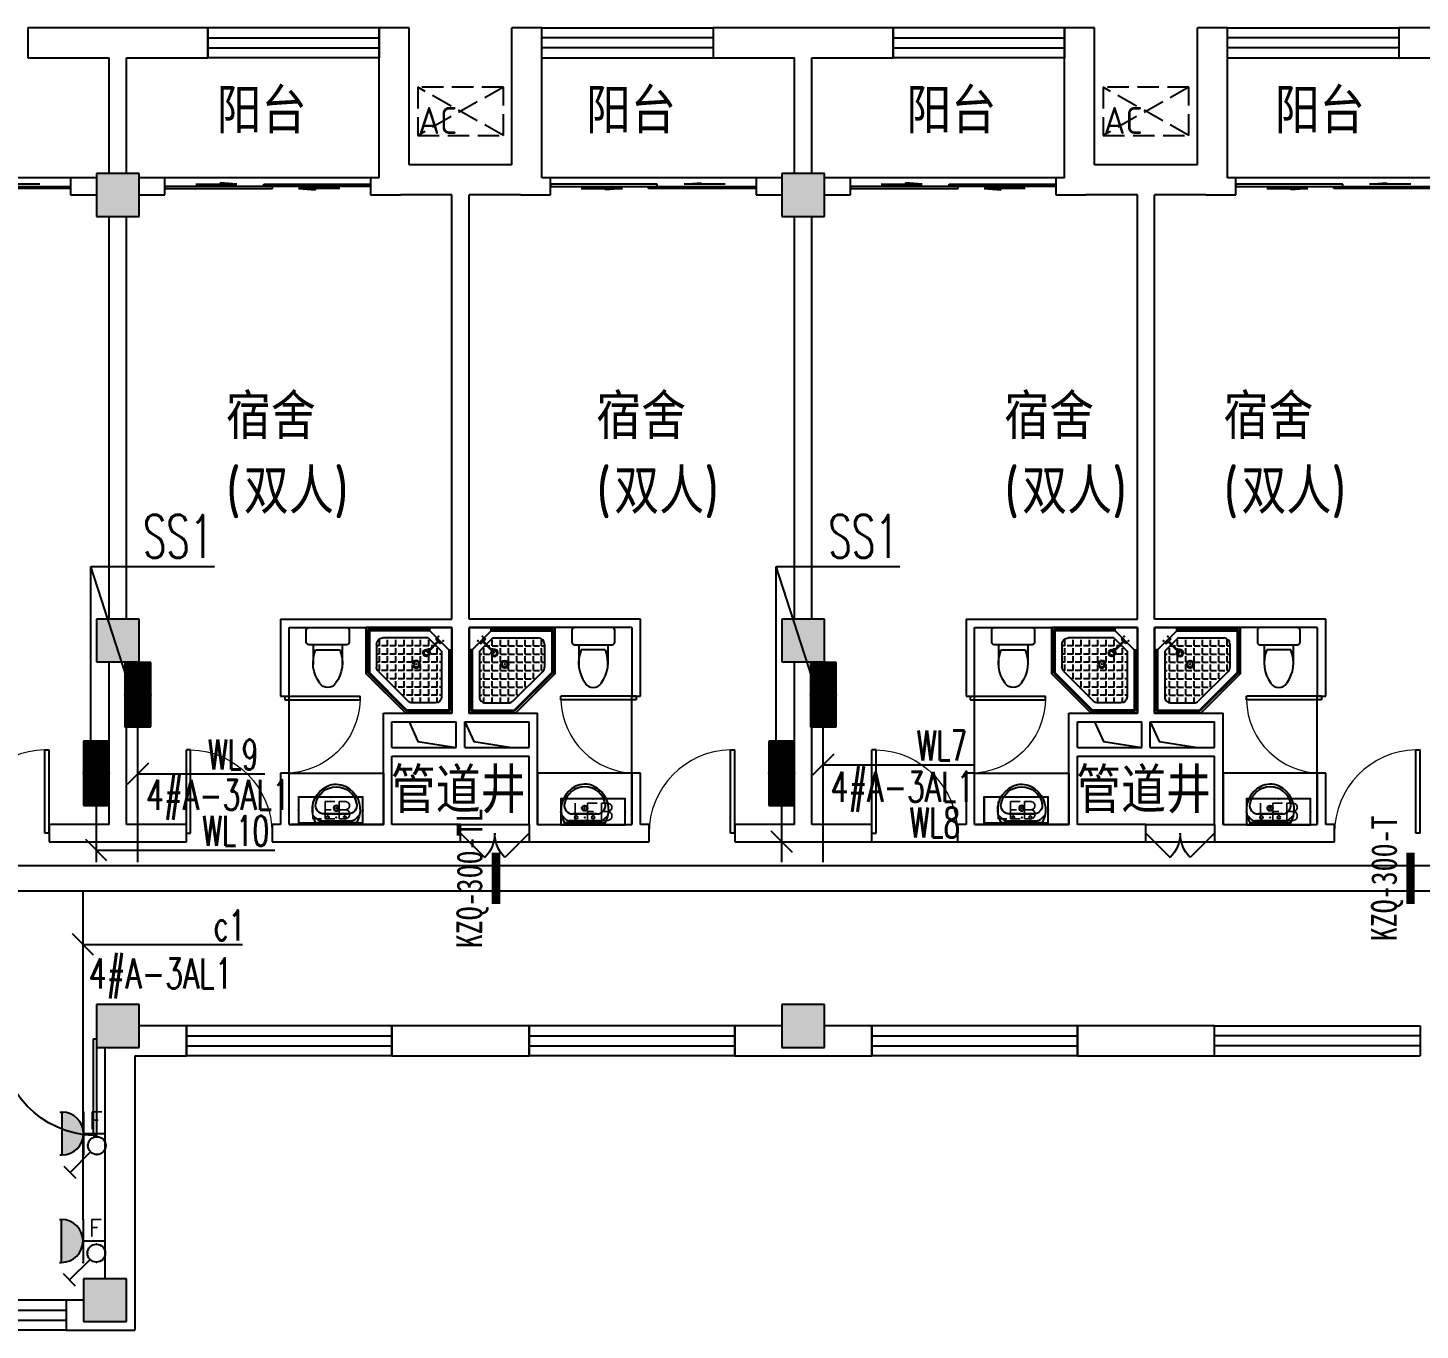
# Model space of a CAD drawing. Extents: x 1725663 to 4653551, y -550461 to 248782.
# Drawn here: x 2075500 to 2091750, y -322754 to -307554 of the extents above; entities that cross this region are included whole.
import ezdxf
from ezdxf.enums import TextEntityAlignment as Align

# ---------------------------------------------------------------- set-up
doc = ezdxf.new("R2010")
doc.units = 0
doc.header["$LTSCALE"] = 1000
doc.linetypes.add('DASH', pattern=[0.35, 0.25, -0.1])
for name, color, linetype in [('0-底图', 7, 'Continuous'), ('CABLETRAY', 4, 'Continuous'), ('CLAYER', 7, 'Continuous'), ('COLUMN', 255, 'Continuous'), ('DIM-照明', 3, 'Continuous'), ('DIM-箱柜', 7, 'Continuous'), ('DOOR_FIRE', 4, 'Continuous'), ('EQUIP-插座', 3, 'Continuous'), ('EQUIP-照明', 3, 'Continuous'), ('EQUIP-箱柜', 3, 'Continuous'), ('PUB_HATCH', 8, 'Continuous'), ('PUB_TEXT', 7, 'Continuous'), ('TEL_TEXT', 7, 'Continuous'), ('WALL', 2, 'Continuous'), ('WINDOW', 4, 'Continuous'), ('WIRE-照明', 6, 'Continuous'), ('抗震支吊架', 2, 'Continuous'), ('洁具', 213, 'Continuous'), ('空调外机', 211, 'Continuous')]:
    doc.layers.add(name, color=color, linetype=linetype)
doc.styles.add('_TEL_DIM', font='SIMPLEX', dxfattribs={"width": 0.8, "height": 3.5, "bigfont": 'HZTXT'})
doc.styles.add('kzcad', font='', dxfattribs={"width": 0.8})
doc.styles.get("Standard").update_dxf_attribs({"font": 'geniso.shx', "bigfont": 'hztxt.shx'})
doc.styles.get('kzcad').set_extended_font_data('SimSun')

# ---------------------------------------------------------------- blocks, each defined once
blk = doc.blocks.new('*X490')
at = {"color": 0}
for p, q in [((-250, 33), (-83, 200)), ((-250, 68), (-118, 200)), ((-250, 104), (-154, 200)), ((-250, 139), (-189, 200)), ((-250, 174), (-224, 200)), ((-247, 0), (-47, 200)), ((-212, 0), (-12, 200)), ((-177, 0), (23, 200)), ((-141, 0), (59, 200)), ((-106, 0), (94, 200)), ((-71, 0), (129, 200)), ((-35, 0), (165, 200)), ((0, 0), (200, 200)), ((35, 0), (235, 200)), ((71, 0), (250, 179)), ((106, 0), (250, 144)), ((141, 0), (250, 109)), ((177, 0), (250, 73)), ((212, 0), (250, 38)), ((247, 0), (250, 3))]:
    blk.add_line(p, q, dxfattribs=at)
blk = doc.blocks.new('$equip$00002943')
for p, q in [((-0.75, 0.6), (-0.75, 0)), ((0.75, 0.6), (-0.75, 0.6)), ((0.75, 0), (0.75, 0.6)), ((-0.75, 0), (0.75, 0))]:
    blk.add_line(p, q)
for points, const_width in [([(-0.75, 0.3), (0.75, 0.3)], 0.6), ([(-0.75, 0.6), (-0.75, 0), (0.75, 0), (0.75, 0.6), (-0.75, 0.6), (-0.75, 0)], 0.02)]:
    blk.add_lwpolyline(points, dxfattribs=dict(const_width=const_width))
for p in [(0, 0.6), (-0.75, 0.3), (0, 0), (0.75, 0.3)]:
    blk.add_point(p)
at = {"xscale": 0.00300000000061118, "yscale": 0.00300000000061118, "zscale": 0.00300000000061118}
blk.add_blockref('*X490', (0, 0), dxfattribs=at)
at = {"color": 7, "style": '_TEL_DIM', "flags": 1}
for tag in ['A', 'REMARK']:
    blk.add_attdef(tag, text='', height=0.00002, dxfattribs=at).set_placement((0, 0), align=Align.MIDDLE_CENTER)
blk = doc.blocks.new('$equip$00001764')
for p, q in [((-0.5, 1.05), (-0.5, 1)), ((-0.5, 1), (0.5, 1)), ((0.5, 1.05), (0.5, 1)), ((0.5, 0.5), (-0.5, 0.5)), ((0, 0.5), (0, 0))]:
    blk.add_line(p, q)
blk.add_arc((0, 1), 0.5, 180, 0)
for p in [(-0.5, 0.5), (0.5, 0.5), (0, 0)]:
    blk.add_point(p)
for points in [[(0.433, 0.75), (-0.433, 0.75), (0.5, 1), (-0.5, 1)], [(0.25, 0.567), (-0.25, 0.567), (0.433, 0.75), (-0.433, 0.75)], [(0, 0.5), (0, 0.5), (0.25, 0.567), (-0.25, 0.567)]]:
    blk.add_solid(points)
at = {"color": 7, "style": '_TEL_DIM'}
blk.add_attdef('$TEXT$', text='', height=0.4, dxfattribs=at).set_placement((0.303, 0.211), align=Align.MIDDLE_CENTER)
at = {"color": 7, "style": '_TEL_DIM', "flags": 1}
blk.add_attdef('A', text='', height=0.00002, dxfattribs=at).set_placement((0, 0), align=Align.MIDDLE_CENTER)
blk = doc.blocks.new('$equip$00002327')
for p, q in [((0.147, 0.356), (0.625, 0.833)), ((0.484, 0.975), (0.766, 0.692))]:
    blk.add_line(p, q)
blk.add_circle((0, 0.208), 0.208)
for p in [(0, 0.417), (-0.208, 0.208), (0, 0), (0.208, 0.208)]:
    blk.add_point(p)
at = {"color": 7, "flags": 1}
blk.add_attdef('A', text='', height=0.00002, dxfattribs=at).set_placement((0, 0), align=Align.MIDDLE_CENTER)
blk = doc.blocks.new('$equip$00002908')
for p, q in [((0.75, 0.6), (-0.75, 0.6)), ((-0.75, 0.6), (-0.75, 0)), ((0.75, 0), (0.75, 0.6)), ((-0.75, 0), (0.75, 0))]:
    blk.add_line(p, q)
at = {"const_width": 0.04}
blk.add_lwpolyline([(-0.75, 0.6), (-0.75, 0), (0.75, 0), (0.75, 0.6), (-0.75, 0.6), (-0.75, 0)], dxfattribs=at)
for p in [(0, 0.6), (-0.75, 0.3), (0, 0), (0.75, 0.3)]:
    blk.add_point(p)
at = {"color": 7, "style": '_TEL_DIM'}
blk.add_attdef('$TEXT$', text='', height=0.4, dxfattribs=at).set_placement((0, 0.3), align=Align.MIDDLE_CENTER)
at = {"color": 7, "style": '_TEL_DIM', "flags": 1}
for tag in ['A', 'REMARK']:
    blk.add_attdef(tag, text='', height=0.00002, dxfattribs=at).set_placement((0, 0), align=Align.MIDDLE_CENTER)
blk = doc.blocks.new('1F平面-CAD导入_dwg_Drawing4_t3_dwg_$plan$00001613-474159-1F-927810-1F')
at = {"layer": '洁具'}
for p, q in [((-200, 170), (-430, 170)), ((-30, 250), (-170, 250)), ((-260, -140), (-260, 140)), ((-200, -170), (-200, -220)), ((-170, -250), (-30, -250))]:
    blk.add_line(p, q, dxfattribs=at)
for points in [[(-200, 220), (-200, 170), (-200, -170), (-430, -170)], [(0, -220), (0, 220)]]:
    blk.add_lwpolyline(points, dxfattribs=at)
for centre, radius, start, end in [((-413, -227), 398, 67.4505, 126.6381), ((-170, 220), 30, 90, 180), ((-30, 220), 30, 0, 90), ((-590, 0), 110, 123.4509, 236.5491), ((-413, 227), 398, 233.3619, 292.5495), ((-170, -220), 30, 180, 270), ((-30, -220), 30, 270, 0)]:
    blk.add_arc(centre, radius, start, end, dxfattribs=at)
blk = doc.blocks.new('$lvtry$00000169')
at = {"color": 0}
for p, q in [((259, -36), (259, 0)), ((259, -36), (36, -259)), ((276, -120), (120, -276)), ((144, -151), (291, -298)), ((151, -144), (298, -291)), ((259, -24), (976, -24)), ((259, -36), (964, -36)), ((270, -213), (270, -143)), ((276, -120), (808, -120)), ((366, -213), (366, -143)), ((462, -213), (462, -143)), ((558, -213), (558, -143)), ((655, -213), (655, -143)), ((751, -213), (751, -143)), ((847, -213), (847, -143)), ((964, -36), (976, -24)), ((964, -36), (964, -525)), ((976, -24), (976, -530)), ((36, -259), (0, -259)), ((24, -259), (24, -976)), ((36, -259), (36, -964)), ((120, -276), (120, -808)), ((120, -309), (147, -309)), ((173, -309), (173, -239)), ((173, -309), (243, -309)), ((183, -213), (205, -213)), ((220, -213), (243, -213)), ((270, -213), (340, -213)), ((270, -263), (270, -239)), ((334, -309), (340, -309)), ((366, -213), (436, -213)), ((366, -309), (366, -239)), ((366, -309), (436, -309)), ((462, -213), (532, -213)), ((462, -309), (462, -239)), ((462, -309), (532, -309)), ((558, -213), (628, -213)), ((558, -309), (558, -239)), ((558, -309), (628, -309)), ((655, -213), (725, -213)), ((655, -309), (655, -239)), ((655, -309), (725, -309)), ((751, -213), (821, -213)), ((751, -309), (751, -239)), ((751, -309), (821, -309)), ((847, -213), (880, -213)), ((847, -309), (847, -239)), ((847, -309), (880, -309)), ((880, -192), (880, -460)), ((120, -405), (147, -405)), ((173, -405), (173, -335)), ((173, -405), (243, -405)), ((173, -501), (173, -431)), ((270, -405), (270, -335)), ((270, -405), (340, -405)), ((270, -501), (270, -431)), ((366, -405), (366, -335)), ((366, -405), (379, -405)), ((366, -501), (366, -431)), ((462, -405), (462, -335)), ((462, -405), (532, -405)), ((462, -501), (462, -431)), ((558, -405), (558, -335)), ((558, -405), (628, -405)), ((558, -501), (558, -431)), ((655, -405), (655, -335)), ((655, -405), (725, -405)), ((655, -501), (655, -431)), ((751, -405), (751, -335)), ((751, -405), (821, -405)), ((751, -501), (751, -431)), ((847, -405), (847, -335)), ((847, -405), (880, -405)), ((847, -501), (847, -431)), ((120, -501), (147, -501)), ((120, -598), (147, -598)), ((173, -501), (243, -501)), ((173, -598), (173, -528)), ((173, -598), (243, -598)), ((173, -694), (173, -624)), ((270, -501), (340, -501)), ((270, -598), (270, -528)), ((270, -598), (340, -598)), ((270, -694), (270, -624)), ((366, -501), (436, -501)), ((366, -598), (366, -528)), ((366, -598), (436, -598)), ((366, -694), (366, -624)), ((462, -501), (532, -501)), ((462, -598), (462, -528)), ((462, -598), (532, -598)), ((462, -694), (462, -624)), ((859, -511), (511, -859)), ((964, -525), (525, -964)), ((976, -530), (530, -976)), ((558, -501), (628, -501)), ((558, -598), (558, -528)), ((558, -598), (628, -598)), ((558, -694), (558, -624)), ((655, -501), (725, -501)), ((655, -598), (655, -528)), ((655, -598), (725, -598)), ((655, -694), (655, -624)), ((751, -501), (821, -501)), ((751, -598), (751, -528)), ((751, -598), (773, -598)), ((847, -501), (867, -501)), ((964, -525), (976, -530)), ((120, -694), (147, -694)), ((120, -790), (147, -790)), ((173, -694), (243, -694)), ((173, -790), (173, -720)), ((173, -790), (243, -790)), ((270, -694), (340, -694)), ((270, -790), (270, -720)), ((270, -790), (340, -790)), ((366, -694), (436, -694)), ((366, -790), (366, -720)), ((366, -790), (436, -790)), ((462, -694), (532, -694)), ((462, -790), (462, -720)), ((462, -790), (532, -790)), ((558, -694), (628, -694)), ((558, -790), (558, -720)), ((558, -790), (580, -790)), ((655, -694), (676, -694)), ((36, -964), (24, -976)), ((36, -964), (525, -964)), ((173, -878), (173, -816)), ((192, -880), (460, -880)), ((270, -880), (270, -816)), ((366, -880), (366, -816)), ((462, -880), (462, -816)), ((525, -964), (530, -976)), ((24, -976), (530, -976))]:
    blk.add_line(p, q, dxfattribs=at)
blk.add_lwpolyline([(0, 0), (0, -1000), (540, -1000), (1000, -540), (1000, 0)], close=True)
for points in [[(0, 0), (0, -1000)], [(0, 0), (1000, 0)], [(1000, 0), (1000, -540)], [(136, -190), (148, -178), (132, -162), (121, -174)], [(190, -136), (178, -148), (162, -132), (174, -121)], [(1000, -540), (540, -1000)], [(0, -1000), (540, -1000)]]:
    blk.add_lwpolyline(points, close=True, dxfattribs=at)
for radius in [43.8, 31.1]:
    blk.add_circle((416, -428), radius, dxfattribs=at)
for centre, radius, start, end in [((808, -192), 72, 0, 90), ((296, -296), 40.6, 142.583, 128.4197), ((296, -296), 28.6, 145.828, 125.6599), ((808, -460), 72, 315, 0), ((192, -808), 72, 180, 270), ((460, -808), 72, 270, 315)]:
    blk.add_arc(centre, radius, start, end, dxfattribs=at)
for p in [(103, -156, 0), (156, -102, 0), (416, -428, 0)]:
    blk.add_point(p, dxfattribs=at)
blk = doc.blocks.new('$lvtry$00000178')
at = {"color": 0}
for p, q in [((-238, 0), (238, 0)), ((-214, -36), (-272, -91)), ((-180, -23), (180, -23)), ((-142, -105), (140, -105)), ((140, -105), (-142, -105)), ((216, -37), (268, -91))]:
    blk.add_line(p, q, dxfattribs=at)
blk.add_lwpolyline([(-104, -430, 0.224698), (110, -425, 0.348046), (269, -79), (239, 0), (-241, 0), (-271, -79, 0.356844)], format="xyb", close=True, dxfattribs=at)
for centre, radius in [((-100, -65), 16.3), ((1, -172), 31.6), ((100, -65), 16.3)]:
    blk.add_circle(centre, radius, dxfattribs=at)
at = {"color": 0, "lineweight": 13}
blk.add_circle((1, -172), 23, dxfattribs=at)
at = {"color": 0}
for centre, radius, start, end in [((-142, -205), 100, 90, 190.5602), ((-180, -73), 50, 90, 133.181), ((140, -205), 100, 349.4398, 90), ((180, -73), 50, 44.5607, 90), ((-1, -179), 243, 190.5602, 349.4398)]:
    blk.add_arc(centre, radius, start, end, dxfattribs=at)
for p in [(0, -65), (1, -172)]:
    blk.add_point(p, dxfattribs=at)
blk = doc.blocks.new('A$C70365C93')
at = {"layer": '洁具'}
blk.add_lwpolyline([(-1900, 2300), (-1900, 1700), (-800, 1700), (-800, 2300)], close=True, dxfattribs=at)
blk.add_blockref('$lvtry$00000178', (-1350, 2280), dxfattribs=at)
at = {"layer": '洁具', "rotation": 180}
blk.add_blockref('$lvtry$00000169', (0, 0), dxfattribs=at)
at = {"layer": '洁具', "extrusion": (0, 0, -1), "xscale": -1, "zscale": -1, "rotation": 90}
blk.add_blockref('1F平面-CAD导入_dwg_Drawing4_t3_dwg_$plan$00001613-474159-1F-927810-1F', (1450, 0), dxfattribs=at)
blk = doc.blocks.new('A$Cf5a72a1b')
at = {"layer": '空调外机', "linetype": 'DASH'}
for p, q in [((1000, 563), (0, 0)), ((1000, 0), (0, 563))]:
    blk.add_line(p, q, dxfattribs=at)
blk.add_lwpolyline([(1000, 563), (0, 563), (0, 0), (1000, 0)], close=True, dxfattribs=at)
at = {"layer": 'PUB_TEXT'}
blk.add_text('AC', height=315, dxfattribs=at).set_placement((5, 18))
blk = doc.blocks.new('$WINLIB2D$00000001')
at = {"color": 0}
for points in [[(-0.5, 0.5), (-0.5, -0.5)], [(-0.5, 0.5), (0.5, 0.5)], [(0.5, -0.5), (0.5, 0.5)], [(0.5, 0.1667), (-0.5, 0.1667)], [(0.5, -0.1667), (-0.5, -0.1667)], [(-0.5, -0.5), (0.5, -0.5)]]:
    blk.add_lwpolyline(points, dxfattribs=at)
blk = doc.blocks.new('$DorLib2D$00000131')
at = {"color": 0, "linetype": 'Continuous'}
for p, q in [((0.15, 0.125), (0.2319, 0.1973)), ((0.2319, 0.1973), (0.2319, 0.125)), ((-0.5, 0.125), (-0.5, 0)), ((0.0192, 0.125), (-0.5, 0.125)), ((0.0192, 0), (0.0192, 0.125)), ((0.35, 0.125), (0.15, 0.125)), ((-0.5, 0), (0.0192, 0)), ((-0.024, 0), (0.5, 0)), ((-0.024, -0.125), (-0.024, 0)), ((0.5, 0), (0.5, -0.125)), ((-0.35, -0.125), (-0.15, -0.125)), ((-0.2319, -0.1973), (-0.2319, -0.125)), ((-0.15, -0.125), (-0.2319, -0.1973)), ((0.5, -0.125), (-0.024, -0.125))]:
    blk.add_line(p, q, dxfattribs=at)
blk = doc.blocks.new('$DorLib2D$00000225')
at = {"color": 0}
for p, q in [((0.475, -0.001), (0.475, 0.752)), ((0.475, 0.752), (0.5, 0.752)), ((0.5, -0.001), (0.5, 0.752)), ((-0.5, 0), (-0.5, 0.252)), ((-0.475, 0.252), (-0.5, 0.252)), ((-0.475, 0), (-0.475, 0.252)), ((-0.475, 0), (-0.5, 0)), ((0.475, -0.001), (0.5, -0.001))]:
    blk.add_line(p, q, dxfattribs=at)
for centre, radius, start, end in [((0.505, -0.002), 0.755, 92.2493, 179.7238), ((-0.501, 0.003), 0.251, 359.7899, 84.0974)]:
    blk.add_arc(centre, radius, start, end, dxfattribs=at)
blk = doc.blocks.new('$DorLib2D$00000116')
at = {"color": 0}
for p, q in [((-0.5, 0), (-0.146, 0.354)), ((0.5, 0), (0.146, 0.354))]:
    blk.add_line(p, q, dxfattribs=at)
for centre, start, end in [((-0.5, 0), 0, 45), ((0.5, 0), 135, 180)]:
    blk.add_arc(centre, 0.5, start, end, dxfattribs=at)
blk = doc.blocks.new('$DorLib2D$00000001')
for p, q in [((0.45, 0.975), (0.5, 0.975)), ((0.45, 0), (0.45, 0.975)), ((0.5, 0), (0.5, 0.975)), ((0.5, 0), (0.45, 0))]:
    blk.add_line(p, q)
at = {"lineweight": 13}
blk.add_arc((0.475, 0), 0.975, 91.4693, 180, dxfattribs=at)
blk = doc.blocks.new('ugjhk')
at = {"layer": 'PUB_HATCH'}
for points in [[(1513057, -228120.8), (1513057, -228620.8), (1513557, -228620.8), (1513557, -228120.8)], [(1521057, -228120.8), (1521057, -228620.8), (1521557, -228620.8), (1521557, -228120.8)], [(1513057, -233320.8), (1513057, -233820.8), (1513557, -233820.8), (1513557, -233320.8)], [(1521057, -233320.8), (1521057, -233820.8), (1521557, -233820.8), (1521557, -233320.8)], [(1513057, -237820.8), (1513057, -238320.8), (1513557, -238320.8), (1513557, -237820.8)], [(1521057, -237820.8), (1521057, -238320.8), (1521557, -238320.8), (1521557, -237820.8)], [(1512907, -241020.8), (1512907, -241520.8), (1513407, -241520.8), (1513407, -241020.8)]]:
    blk.add_hatch(color=256, dxfattribs=at).paths.add_polyline_path(points)
for points in [[(1516707, -234520.8), (1516810.6, -234751), (1517257, -234820.8)], [(1517357, -234520.8), (1517460.6, -234751), (1517907, -234820.8)], [(1524707, -234520.8), (1524810.6, -234751), (1525257, -234820.8)], [(1525357, -234520.8), (1525460.6, -234751), (1525907, -234820.8)]]:
    blk.add_lwpolyline(points)
at = {"layer": 'COLUMN'}
for p, q in [((1513057, -228120.8), (1513057, -228620.8)), ((1513557, -228120.8), (1513057, -228120.8)), ((1513557, -228620.8), (1513557, -228120.8)), ((1521057, -228120.8), (1521057, -228620.8)), ((1521557, -228120.8), (1521057, -228120.8)), ((1521557, -228620.8), (1521557, -228120.8)), ((1513057, -228620.8), (1513557, -228620.8)), ((1521057, -228620.8), (1521557, -228620.8)), ((1513057, -233320.8), (1513057, -233820.8)), ((1513557, -233320.8), (1513057, -233320.8)), ((1513557, -233820.8), (1513557, -233320.8)), ((1521057, -233320.8), (1521057, -233820.8)), ((1521557, -233320.8), (1521057, -233320.8)), ((1521557, -233820.8), (1521557, -233320.8)), ((1513057, -233820.8), (1513557, -233820.8)), ((1521057, -233820.8), (1521557, -233820.8)), ((1513057, -237820.8), (1513057, -238320.8)), ((1513557, -237820.8), (1513057, -237820.8)), ((1513557, -238320.8), (1513557, -237820.8)), ((1521057, -237820.8), (1521057, -238320.8)), ((1521557, -237820.8), (1521057, -237820.8)), ((1521557, -238320.8), (1521557, -237820.8)), ((1513057, -238320.8), (1513557, -238320.8)), ((1521057, -238320.8), (1521557, -238320.8)), ((1512907, -241020.8), (1512907, -241520.8)), ((1513407, -241020.8), (1512907, -241020.8)), ((1513407, -241520.8), (1513407, -241020.8)), ((1512907, -241520.8), (1513407, -241520.8))]:
    blk.add_line(p, q, dxfattribs=at)
at = {"layer": 'DOOR_FIRE'}
for p, q in [((1517307, -235720.8), (1518107, -235720.8)), ((1525307, -235720.8), (1526107, -235720.8)), ((1517307, -235920.8), (1518107, -235920.8)), ((1525307, -235920.8), (1526107, -235920.8))]:
    blk.add_line(p, q, dxfattribs=at)
at = {"layer": 'WALL'}
for p, q in [((1513307, -226420.8), (1512257, -226420.8)), ((1512257, -226420.8), (1512257, -226770.8)), ((1514357, -226420.8), (1513307, -226420.8)), ((1514357, -226770.8), (1514357, -226420.8)), ((1516707, -226420.8), (1516357, -226420.8)), ((1516357, -226420.8), (1516357, -226770.8)), ((1516707, -228020.8), (1516707, -226420.8)), ((1517907, -228020.8), (1517907, -226420.8)), ((1518257, -226420.8), (1517907, -226420.8)), ((1518257, -226770.8), (1518257, -226420.8)), ((1521307, -226420.8), (1520257, -226420.8)), ((1520257, -226420.8), (1520257, -226770.8)), ((1522357, -226420.8), (1521307, -226420.8)), ((1522357, -226770.8), (1522357, -226420.8)), ((1524707, -226420.8), (1524357, -226420.8)), ((1524357, -226420.8), (1524357, -226770.8)), ((1524707, -228020.8), (1524707, -226420.8)), ((1526257, -226420.8), (1525907, -226420.8)), ((1525907, -228020.8), (1525907, -226420.8)), ((1526257, -226770.8), (1526257, -226420.8)), ((1529307, -226420.8), (1528257, -226420.8)), ((1528257, -226420.8), (1528257, -226770.8)), ((1512257, -226770.8), (1513207, -226770.8)), ((1513207, -228120.8), (1513207, -226770.8)), ((1513407, -226770.8), (1514357, -226770.8)), ((1513407, -228120.8), (1513407, -226770.8)), ((1516357, -228170.8), (1516357, -226770.8)), ((1518257, -228170.8), (1518257, -226770.8)), ((1520257, -226770.8), (1521207, -226770.8)), ((1521207, -228120.8), (1521207, -226770.8)), ((1521407, -226770.8), (1522357, -226770.8)), ((1521407, -228120.8), (1521407, -226770.8)), ((1524357, -228170.8), (1524357, -226770.8)), ((1526257, -228170.8), (1526257, -226770.8)), ((1528257, -226770.8), (1529207, -226770.8)), ((1517307, -228020.8), (1516707, -228020.8)), ((1517907, -228020.8), (1517307, -228020.8)), ((1525307, -228020.8), (1524707, -228020.8)), ((1525907, -228020.8), (1525307, -228020.8)), ((1513057, -228170.8), (1512757, -228170.8)), ((1512757, -228170.8), (1512757, -228370.8)), ((1513857, -228170.8), (1513557, -228170.8)), ((1513857, -228370.8), (1513857, -228170.8)), ((1516357, -228170.8), (1516257, -228170.8)), ((1516257, -228170.8), (1516257, -228370.8)), ((1518357, -228170.8), (1518257, -228170.8)), ((1518357, -228370.8), (1518357, -228170.8)), ((1521057, -228170.8), (1520757, -228170.8)), ((1520757, -228170.8), (1520757, -228370.8)), ((1521857, -228170.8), (1521557, -228170.8)), ((1521857, -228370.8), (1521857, -228170.8)), ((1524357, -228170.8), (1524257, -228170.8)), ((1524257, -228170.8), (1524257, -228370.8)), ((1526357, -228170.8), (1526257, -228170.8)), ((1526357, -228370.8), (1526357, -228170.8)), ((1512757, -228370.8), (1513057, -228370.8)), ((1513557, -228370.8), (1513857, -228370.8)), ((1516257, -228370.8), (1516607, -228370.8)), ((1517207, -228370.8), (1516607, -228370.8)), ((1517207, -233320.8), (1517207, -228370.8)), ((1518007, -228370.8), (1517407, -228370.8)), ((1517407, -233320.8), (1517407, -228370.8)), ((1518007, -228370.8), (1518357, -228370.8)), ((1520757, -228370.8), (1521057, -228370.8)), ((1521557, -228370.8), (1521857, -228370.8)), ((1524257, -228370.8), (1524607, -228370.8)), ((1525207, -228370.8), (1524607, -228370.8)), ((1525207, -233320.8), (1525207, -228370.8)), ((1526007, -228370.8), (1525407, -228370.8)), ((1525407, -233320.8), (1525407, -228370.8)), ((1526007, -228370.8), (1526357, -228370.8)), ((1513207, -233320.8), (1513207, -228620.8)), ((1513407, -233320.8), (1513407, -228620.8)), ((1521207, -233320.8), (1521207, -228620.8)), ((1521407, -233320.8), (1521407, -228620.8)), ((1515207, -233320.8), (1517207, -233320.8)), ((1515207, -233320.8), (1515207, -234220.8)), ((1519407, -233320.8), (1517407, -233320.8)), ((1519407, -234220.8), (1519407, -233320.8)), ((1523207, -233320.8), (1525207, -233320.8)), ((1523207, -233320.8), (1523207, -234220.8)), ((1527407, -233320.8), (1525407, -233320.8)), ((1527407, -234220.8), (1527407, -233320.8)), ((1515307, -233420.8), (1517207, -233420.8)), ((1515307, -234220.8), (1515307, -233420.8)), ((1517207, -234420.8), (1517207, -233420.8)), ((1517407, -234420.8), (1517407, -233420.8)), ((1519307, -233420.8), (1517407, -233420.8)), ((1519307, -233420.8), (1519307, -234220.8)), ((1523307, -233420.8), (1525207, -233420.8)), ((1523307, -234220.8), (1523307, -233420.8)), ((1525207, -234420.8), (1525207, -233420.8)), ((1525407, -234420.8), (1525407, -233420.8)), ((1527307, -233420.8), (1525407, -233420.8)), ((1527307, -233420.8), (1527307, -234220.8)), ((1513207, -235720.8), (1513207, -233820.8)), ((1513407, -235720.8), (1513407, -233820.8)), ((1521207, -235720.8), (1521207, -233820.8)), ((1521407, -235720.8), (1521407, -233820.8)), ((1515207, -234220.8), (1515307, -234220.8)), ((1519307, -234220.8), (1519407, -234220.8)), ((1523207, -234220.8), (1523307, -234220.8)), ((1527307, -234220.8), (1527407, -234220.8)), ((1516407, -234420.8), (1517207, -234420.8)), ((1516407, -234920.8), (1516407, -234420.8)), ((1517407, -234420.8), (1518207, -234420.8)), ((1518207, -234920.8), (1518207, -234420.8)), ((1524407, -234420.8), (1525207, -234420.8)), ((1524407, -234920.8), (1524407, -234420.8)), ((1525407, -234420.8), (1526207, -234420.8)), ((1526207, -234920.8), (1526207, -234420.8)), ((1516507, -234520.8), (1517257, -234520.8)), ((1516507, -234820.8), (1516507, -234520.8)), ((1517257, -234820.8), (1517257, -234520.8)), ((1517357, -234520.8), (1518107, -234520.8)), ((1517357, -234820.8), (1517357, -234520.8)), ((1518107, -234820.8), (1518107, -234520.8)), ((1524507, -234520.8), (1525257, -234520.8)), ((1524507, -234820.8), (1524507, -234520.8)), ((1525257, -234820.8), (1525257, -234520.8)), ((1525357, -234520.8), (1526107, -234520.8)), ((1525357, -234820.8), (1525357, -234520.8)), ((1526107, -234820.8), (1526107, -234520.8)), ((1516407, -235720.8), (1516407, -234920.8)), ((1516507, -234820.8), (1517257, -234820.8)), ((1516507, -234920.8), (1517307, -234920.8)), ((1516507, -235720.8), (1516507, -234920.8)), ((1517307, -234920.8), (1518107, -234920.8)), ((1517357, -234820.8), (1518107, -234820.8)), ((1518107, -235720.8), (1518107, -234920.8)), ((1518207, -235720.8), (1518207, -234920.8)), ((1524407, -235720.8), (1524407, -234920.8)), ((1524507, -234820.8), (1525257, -234820.8)), ((1524507, -234920.8), (1525307, -234920.8)), ((1524507, -235720.8), (1524507, -234920.8)), ((1525307, -234920.8), (1526107, -234920.8)), ((1525357, -234820.8), (1526107, -234820.8)), ((1526107, -235720.8), (1526107, -234920.8)), ((1526207, -235720.8), (1526207, -234920.8)), ((1515307, -235120.8), (1515207, -235120.8)), ((1515207, -235120.8), (1515207, -235720.8)), ((1515307, -235720.8), (1515307, -235120.8)), ((1519407, -235120.8), (1519307, -235120.8)), ((1519307, -235120.8), (1519307, -235720.8)), ((1519407, -235720.8), (1519407, -235120.8)), ((1523307, -235120.8), (1523207, -235120.8)), ((1523207, -235120.8), (1523207, -235720.8)), ((1523307, -235720.8), (1523307, -235120.8)), ((1527407, -235120.8), (1527307, -235120.8)), ((1527307, -235120.8), (1527307, -235720.8)), ((1527407, -235720.8), (1527407, -235120.8)), ((1513207, -235720.8), (1512507, -235720.8)), ((1512507, -235720.8), (1512507, -235920.8)), ((1514107, -235720.8), (1513407, -235720.8)), ((1514107, -235920.8), (1514107, -235720.8)), ((1515207, -235720.8), (1515107, -235720.8)), ((1515107, -235720.8), (1515107, -235920.8)), ((1515307, -235720.8), (1516407, -235720.8)), ((1517307, -235720.8), (1516507, -235720.8)), ((1517307, -235920.8), (1517307, -235720.8)), ((1518107, -235720.8), (1518107, -235920.8)), ((1518207, -235720.8), (1519307, -235720.8)), ((1519507, -235720.8), (1519407, -235720.8)), ((1519507, -235920.8), (1519507, -235720.8)), ((1521207, -235720.8), (1520507, -235720.8)), ((1520507, -235720.8), (1520507, -235920.8)), ((1522107, -235720.8), (1521407, -235720.8)), ((1522107, -235920.8), (1522107, -235720.8)), ((1523207, -235720.8), (1523107, -235720.8)), ((1523107, -235720.8), (1523107, -235920.8)), ((1523307, -235720.8), (1524407, -235720.8)), ((1525307, -235720.8), (1524507, -235720.8)), ((1525307, -235920.8), (1525307, -235720.8)), ((1526107, -235720.8), (1526107, -235920.8)), ((1526207, -235720.8), (1527307, -235720.8)), ((1527507, -235720.8), (1527407, -235720.8)), ((1527507, -235920.8), (1527507, -235720.8)), ((1512507, -235920.8), (1513307, -235920.8)), ((1513307, -235920.8), (1514107, -235920.8)), ((1515107, -235920.8), (1515207, -235920.8)), ((1515207, -235920.8), (1516407, -235920.8)), ((1516407, -235920.8), (1517307, -235920.8)), ((1518107, -235920.8), (1518207, -235920.8)), ((1518207, -235920.8), (1519407, -235920.8)), ((1519407, -235920.8), (1519507, -235920.8)), ((1520507, -235920.8), (1521307, -235920.8)), ((1521307, -235920.8), (1522107, -235920.8)), ((1523107, -235920.8), (1523207, -235920.8)), ((1523207, -235920.8), (1524407, -235920.8)), ((1524407, -235920.8), (1525307, -235920.8)), ((1526107, -235920.8), (1526207, -235920.8)), ((1526207, -235920.8), (1527407, -235920.8)), ((1527407, -235920.8), (1527507, -235920.8)), ((1514107, -238070.8), (1513557, -238070.8)), ((1514107, -238420.8), (1514107, -238070.8)), ((1518107, -238070.8), (1516507, -238070.8)), ((1516507, -238070.8), (1516507, -238420.8)), ((1518107, -238420.8), (1518107, -238070.8)), ((1521057, -238070.8), (1520507, -238070.8)), ((1520507, -238070.8), (1520507, -238420.8)), ((1522107, -238070.8), (1521557, -238070.8)), ((1522107, -238420.8), (1522107, -238070.8)), ((1526107, -238070.8), (1524507, -238070.8)), ((1524507, -238070.8), (1524507, -238420.8)), ((1526107, -238420.8), (1526107, -238070.8)), ((1513157, -238320.8), (1513157, -241020.8)), ((1513507, -238420.8), (1514107, -238420.8)), ((1513507, -238420.8), (1513507, -241620.8)), ((1516507, -238420.8), (1518107, -238420.8)), ((1520507, -238420.8), (1521307, -238420.8)), ((1521307, -238420.8), (1522107, -238420.8)), ((1524507, -238420.8), (1526107, -238420.8)), ((1512907, -241270.8), (1512706, -241270.8)), ((1512706, -241270.8), (1512706, -241620.8)), ((1512706, -241620.8), (1513507, -241620.8))]:
    blk.add_line(p, q, dxfattribs=at)
at = {"layer": 'WINDOW'}
for p, q in [((1512757, -228170.8), (1510357, -228170.8)), ((1516257, -228170.8), (1513857, -228170.8)), ((1520757, -228170.8), (1518357, -228170.8)), ((1524257, -228170.8), (1521857, -228170.8)), ((1528757, -228170.8), (1526357, -228170.8)), ((1515307, -235120.8), (1515307, -234220.8)), ((1519307, -235120.8), (1519307, -234220.8)), ((1523307, -235120.8), (1523307, -234220.8)), ((1527307, -235120.8), (1527307, -234220.8))]:
    blk.add_line(p, q, dxfattribs=at)
for p in [(1516807.5, -227677), (1524807.5, -227677)]:
    blk.add_blockref('A$Cf5a72a1b', p)
at = {"xscale": -1, "rotation": 180}
for p in [(1517207, -233420.8), (1525207, -233420.8)]:
    blk.add_blockref('A$C70365C93', p, dxfattribs=at)
at = {"rotation": 180}
for p in [(1517407, -233420.8), (1525407, -233420.8)]:
    blk.add_blockref('A$C70365C93', p, dxfattribs=at)
at = {"layer": 'DOOR_FIRE', "xscale": 800, "yscale": -800, "zscale": 200}
for p in [(1517707, -235820.8), (1525707, -235820.8)]:
    blk.add_blockref('$DorLib2D$00000116', p, dxfattribs=at)
at = {"layer": 'DOOR_FIRE', "xscale": -1500, "yscale": 1500, "zscale": 200, "rotation": 180}
blk.add_blockref('$DorLib2D$00000225', (1512307, -238220.8), dxfattribs=at)
at = {"layer": 'WINDOW'}
for name, p, xscale, yscale, zscale, rotation in [('$WINLIB2D$00000001', (1515357, -226595.8), 2000, 350, 2000, 180.0000000000061), ('$WINLIB2D$00000001', (1519257, -226595.8), -2000, 350, -2000, 180), ('$WINLIB2D$00000001', (1523357, -226595.8), 2000, 350, 2000, 180.000000000002), ('$WINLIB2D$00000001', (1527257, -226595.8), -2000, 350, -2000, 180), ('$DorLib2D$00000131', (1511557, -228270.8), -2400, -200, -2400, 180), ('$DorLib2D$00000131', (1515057, -228270.8), 2400, -200, 2400, 180), ('$DorLib2D$00000131', (1519557, -228270.8), -2400, -200, -2400, 180), ('$DorLib2D$00000131', (1523057, -228270.8), 2400, -200, 2400, 180), ('$DorLib2D$00000131', (1527557, -228270.8), -2400, -200, -2400, 180), ('$DorLib2D$00000001', (1515257, -234670.8), 900, -900, 900, 90), ('$DorLib2D$00000001', (1519357, -234670.8), 900, 900, 900, 90), ('$DorLib2D$00000001', (1523257, -234670.8), 900, -900, 900, 90), ('$DorLib2D$00000001', (1527357, -234670.8), 900, 900, 900, 90), ('$WINLIB2D$00000001', (1515307, -238245.8), -2400, -350, -2400, 359.9999999999807), ('$WINLIB2D$00000001', (1519307, -238245.8), -2400, -350, -2400, 359.9999999999807), ('$WINLIB2D$00000001', (1523307, -238245.8), -2400, -350, -2400, 359.9999999999812), ('$WINLIB2D$00000001', (1512006, -241445.8), 1400, -350, 1400, 180)]:
    blk.add_blockref(name, p, dxfattribs=dict(at, xscale=xscale, yscale=yscale, zscale=zscale, rotation=rotation))
for name, p, xscale, yscale, zscale in [('$DorLib2D$00000001', (1512007, -235820.8), 1000, 1000, 1000), ('$DorLib2D$00000001', (1514607, -235820.8), -1000, 1000, -1000), ('$DorLib2D$00000001', (1520007, -235820.8), 1000, 1000, 1000), ('$DorLib2D$00000001', (1522607, -235820.8), -1000, 1000, -1000), ('$DorLib2D$00000001', (1528007, -235820.8), 1000, 1000, 1000), ('$WINLIB2D$00000001', (1527307, -238245.8), 2400, -350, 2400)]:
    blk.add_blockref(name, p, dxfattribs=dict(at, xscale=xscale, yscale=yscale, zscale=zscale))
at = {"layer": 'CLAYER'}
for p in [(1516492.3, -235583.8), (1524492.3, -235583.8)]:
    blk.add_text('管道井', height=525, dxfattribs=at).set_placement(p)
at = {"layer": 'PUB_TEXT'}
for s, p in [('阳台', (1514460.7, -227652.7)), ('阳台', (1518771.3, -227652.7)), ('阳台', (1522510.3, -227652.7)), ('阳台', (1526811, -227652.7)), ('宿舍', (1514568.4, -231220.5)), ('宿舍', (1518890.6, -231220.5)), ('宿舍', (1523652.3, -231220.5)), ('宿舍', (1526211.1, -231220.5)), ('(', (1514568.4, -232092.6)), ('双人', (1514778.4, -232092.6)), (')', (1515828.4, -232092.6)), ('(', (1518890.6, -232092.6)), ('双人', (1519100.6, -232092.6)), (')', (1520150.6, -232092.6)), ('(', (1523652.3, -232092.6)), ('双人', (1523862.3, -232092.6)), (')', (1524912.3, -232092.6)), ('(', (1526211.1, -232092.6)), ('双人', (1526421.1, -232092.6)), (')', (1527471.1, -232092.6))]:
    blk.add_text(s, height=525, dxfattribs=at).set_placement(p)

msp = doc.modelspace()

# ---------------------------------------------------------------- linework, layer by layer
at = {"layer": 'CABLETRAY'}
for p, q in [((2069691, -317331), (2156280, -317331)), ((2069691, -317331), (2156280, -317331)), ((2156280, -317631), (2069691, -317631)), ((2156280, -317631), (2069691, -317631))]:
    msp.add_line(p, q, dxfattribs=at)
at = {"layer": 'DIM-照明'}
for p, q in [((2084907, -316030), (2084660, -316278)), ((2084907, -316030), (2084660, -316278)), ((2076907, -316137), (2076660, -316385)), ((2076907, -316137), (2076660, -316385)), ((2076424, -317276), (2076176, -317028)), ((2076424, -317276), (2076176, -317028)), ((2084424, -317178), (2084176, -316930)), ((2084424, -317178), (2084176, -316930)), ((2076268, -318378), (2076021, -318130)), ((2076268, -318378), (2076021, -318130))]:
    msp.add_line(p, q, dxfattribs=at)
for points in [[(2084784, -316154), (2085790, -316154)], [(2084784, -316154), (2085790, -316154)], [(2085790, -316154), (2086551, -316154)], [(2085790, -316154), (2086551, -316154)], [(2076784, -316261), (2077516, -316261)], [(2076784, -316261), (2077516, -316261)], [(2077516, -316261), (2078267, -316261)], [(2077516, -316261), (2078267, -316261)], [(2076300, -317152), (2077451, -317152)], [(2076300, -317152), (2077451, -317152)], [(2077451, -317152), (2078383, -317152)], [(2077451, -317152), (2078383, -317152)], [(2084300, -317054), (2085706, -317054)], [(2084300, -317054), (2085706, -317054)], [(2085706, -317054), (2086468, -317054)], [(2085706, -317054), (2086468, -317054)], [(2076144, -318254), (2077794, -318254)], [(2076144, -318254), (2077794, -318254)], [(2077794, -318254), (2078004, -318254)], [(2077794, -318254), (2078004, -318254)]]:
    msp.add_lwpolyline(points, dxfattribs=at)
at = {"layer": 'DIM-箱柜'}
for p, q in [((2076234, -315879), (2076234, -313839)), ((2076650, -315129), (2076234, -313839)), ((2076234, -313839), (2077678, -313839)), ((2076234, -315879), (2076234, -313839)), ((2076650, -315129), (2076234, -313839)), ((2076234, -313839), (2077678, -313839)), ((2084234, -315879), (2084234, -313839)), ((2084650, -315129), (2084234, -313839)), ((2084234, -313839), (2085678, -313839)), ((2084234, -315879), (2084234, -313839)), ((2084650, -315129), (2084234, -313839)), ((2084234, -313839), (2085678, -313839))]:
    msp.add_line(p, q, dxfattribs=at)
at = {"layer": 'WIRE-照明'}
for p, q in [((2076784, -317293), (2076784, -315712)), ((2084784, -317293), (2084784, -315712)), ((2076300, -317293), (2076300, -316629)), ((2084300, -317293), (2084300, -316629)), ((2076144, -320404), (2076144, -317631)), ((2076144, -320762), (2076144, -320513)), ((2076144, -321463), (2076144, -320762))]:
    msp.add_line(p, q, dxfattribs=at)
at = {"layer": '抗震支吊架', "color": 2, "const_width": 100}
for points in [[(2080964, -317781), (2080964, -317181)], [(2091638, -317781), (2091638, -317181)]]:
    msp.add_lwpolyline(points, dxfattribs=at)

# ---------------------------------------------------------------- block references
at = {"layer": '0-底图'}
msp.add_blockref('ugjhk', (563243, -81133), dxfattribs=at)
at = {"layer": 'EQUIP-插座'}
ref = msp.add_blockref('$equip$00001764', (2076400, -320459), dxfattribs=dict(at, xscale=500, yscale=500, zscale=500, rotation=90))
ref.add_attrib('$TEXT$', 'F', dxfattribs={"layer": '0', "color": 7, "height": 200, "style": '_TEL_DIM'}).set_placement((2076295, -320307), align=Align.MIDDLE_CENTER)
ref = msp.add_blockref('$equip$00001764', (2076394, -321713), dxfattribs=dict(at, xscale=500, yscale=500, zscale=500, rotation=90))
ref.add_attrib('$TEXT$', 'F', dxfattribs={"layer": '0', "color": 7, "height": 200, "style": '_TEL_DIM'}).set_placement((2076289, -321562), align=Align.MIDDLE_CENTER)
at = {"layer": 'EQUIP-照明', "xscale": 500, "yscale": 500, "zscale": 500, "rotation": 180}
for p in [(2076306, -320496), (2076300, -321751)]:
    msp.add_blockref('$equip$00002327', p, dxfattribs=at)
at = {"layer": 'EQUIP-箱柜', "xscale": 500, "yscale": 500, "zscale": 500}
for p, rotation in [((2076634, -315337), 270), ((2084634, -315337), 270), ((2076450, -316254), 90), ((2084450, -316254), 90)]:
    msp.add_blockref('$equip$00002943', p, dxfattribs=dict(at, rotation=rotation))
for p in [(2079035, -316834), (2082097, -316854), (2087035, -316834), (2090097, -316854)]:
    msp.add_blockref('$equip$00002908', p, dxfattribs=at).add_auto_attribs({'$TEXT$': 'LEB'})

# ---------------------------------------------------------------- texts
at = {"layer": 'DIM-照明', "color": 7, "style": '_TEL_DIM', "width": 0.64}
for s, p in [('WL9', (2077604, -316211)), ('WL9', (2077604, -316211)), ('WL7', (2085877, -316104)), ('WL7', (2085877, -316104)), ('WL8', (2085794, -317004)), ('WL8', (2085794, -317004)), ('WL10', (2077538, -317102)), ('WL10', (2077538, -317102)), ('c1', (2077671, -318204)), ('c1', (2077671, -318204))]:
    msp.add_text(s, height=350, dxfattribs=at).set_placement(p)
at = {"layer": 'DIM-箱柜', "color": 7, "style": '_TEL_DIM', "width": 0.64}
for p in [(2076842, -313739), (2076842, -313739), (2084842, -313739), (2084842, -313739)]:
    msp.add_text('SS1', height=500, dxfattribs=at).set_placement(p)
at = {"layer": 'TEL_TEXT', "style": '_TEL_DIM', "width": 0.7}
for p in [(2084868, -316587), (2076880, -316682), (2076210, -318765)]:
    msp.add_text('4#A-3AL1', height=350, dxfattribs=at).set_placement(p)
at = {"layer": '抗震支吊架', "color": 2, "style": 'kzcad', "width": 0.8}
for s, p in [('KZQ-300-TL', (2080804, -317481)), ('KZQ-300-T', (2091478, -317481))]:
    msp.add_text(s, height=300, rotation=89.8854, dxfattribs=at).set_placement(p, align=Align.CENTER)

doc.saveas('drawing.dxf')
